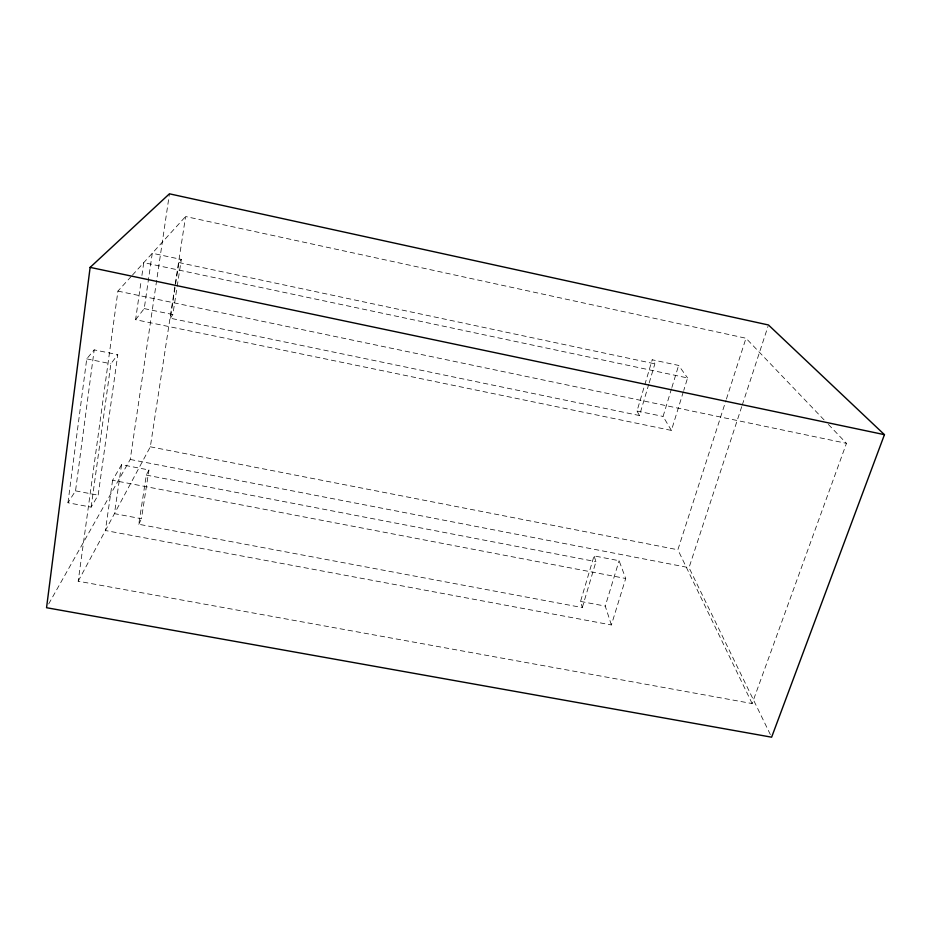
<?xml version="1.0" encoding="UTF-8"?>
<svg xmlns="http://www.w3.org/2000/svg" width="931" height="931" viewBox="0 0 931 931"><rect width="100%" height="100%" fill="white"/><g stroke="black" fill="none" stroke-linecap="round" stroke-linejoin="round"><path stroke-width="0.7" stroke-dasharray="4.66 3.49" d="M67.963 502.763L86.734 358.877L94.194 349.87L117.76 354.664L98.162 495.152L91.133 507.127L67.963 502.763L75.539 490.858L94.194 349.87M828.381 424.42L846.465 443.342L752.143 703.557L78.192 581.212L117.923 291.112L131.457 276.193M91.133 507.127L110.882 363.765L117.76 354.664M112.593 480.268L105.401 530.519L611.376 624.957L625.713 578.488L619.092 560.718L594.048 555.888L580.537 601.426L582.294 607.571L138.777 524.269L146.307 475.101L148.948 469.98L121.565 464.697L112.593 480.268L625.713 578.488M683.331 391.776L671.402 430.425L135.589 319.694L141.105 281.174M141.919 275.471L143.758 262.635L687.59 377.963L683.761 390.392M121.565 464.697L114.455 513.644L141.454 518.718L148.948 469.98M135.589 319.694L144.235 308.603L152.277 253.244L181.324 259.435L177.193 286.283M48.68 603.951L130.224 459.46L169.442 193.811M78.192 581.212L150.333 446.81L175.075 285.189M175.296 283.757L185.595 216.527L745.987 338.244L824.366 420.218M648.779 384.247L639.457 415.54L170.35 318.227L178.88 262.554L181.324 259.435M170.35 318.227L172.852 314.55L176.971 287.702M639.457 415.54L637.002 411.025L644.392 386.097M644.811 384.712L652.2 359.785L678.618 365.418L687.59 377.963M582.294 607.571L595.968 561.649L594.048 555.888M649.186 382.885L654.854 363.835L652.2 359.785M611.376 624.957L605.255 606.093L619.092 560.718M671.402 430.425L663.07 416.436L671.472 388.855M671.891 387.482L678.618 365.418M752.143 703.557L677.873 549.767L725.959 400.458M726.401 399.073L745.987 338.244M770.356 734.582L689.021 567.666L741.832 406.335M742.286 404.95L768.017 326.35M138.777 524.269L141.454 518.718M132.423 275.134L185.595 216.527M580.537 601.426L605.255 606.093M75.539 490.858L98.162 495.152M146.307 475.101L595.968 561.649M130.224 459.46L689.021 567.666M150.333 446.81L677.873 549.767M86.734 358.877L110.882 363.765M144.235 308.603L172.852 314.55M637.002 411.025L663.07 416.436M117.923 291.112L846.465 443.342M178.88 262.554L654.854 363.835"/><path stroke-width="1.4" d="M90.132 267.383L46.55 607.722L771.624 737.189L884.45 434.661L768.459 324.977L169.442 193.811L90.132 267.383L884.45 434.661"/></g></svg>
